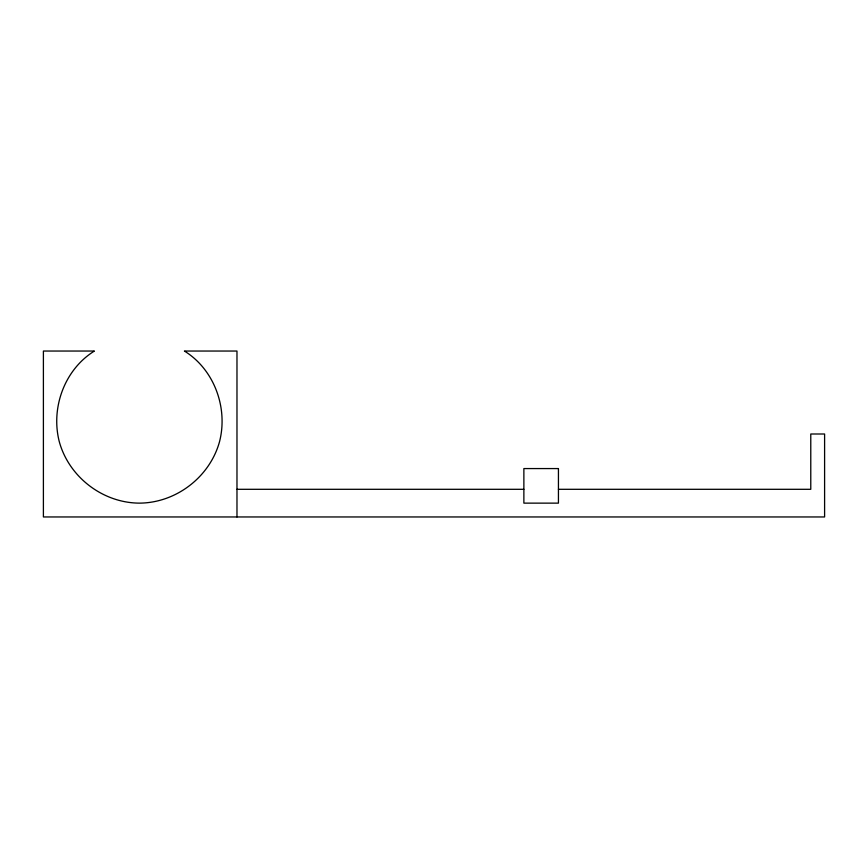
<?xml version="1.0" encoding="UTF-8"?>
<svg xmlns="http://www.w3.org/2000/svg" width="868" height="868" viewBox="0 0 868 868"><rect width="100%" height="100%" fill="white"/><g stroke="black" fill="none" stroke-linecap="round" stroke-linejoin="round"><path stroke-width="1.3" d="M236.975 489.302L523.871 489.302M558.439 489.302L810.777 489.302L810.777 434L824.6 434L824.6 516.959L43.4 516.959L43.4 351.041L94.395 351.041C64.492 369.573 50.626 407.895 59.274 441.649C68.963 477.02 102.728 502.93 139.401 503.136C176.085 502.93 209.85 477.02 219.539 441.649C228.186 407.895 214.32 369.573 184.417 351.041L236.975 351.041L236.975 516.959M558.439 468.568L523.871 468.568L523.871 503.136L558.439 503.136L558.439 468.568"/></g></svg>
